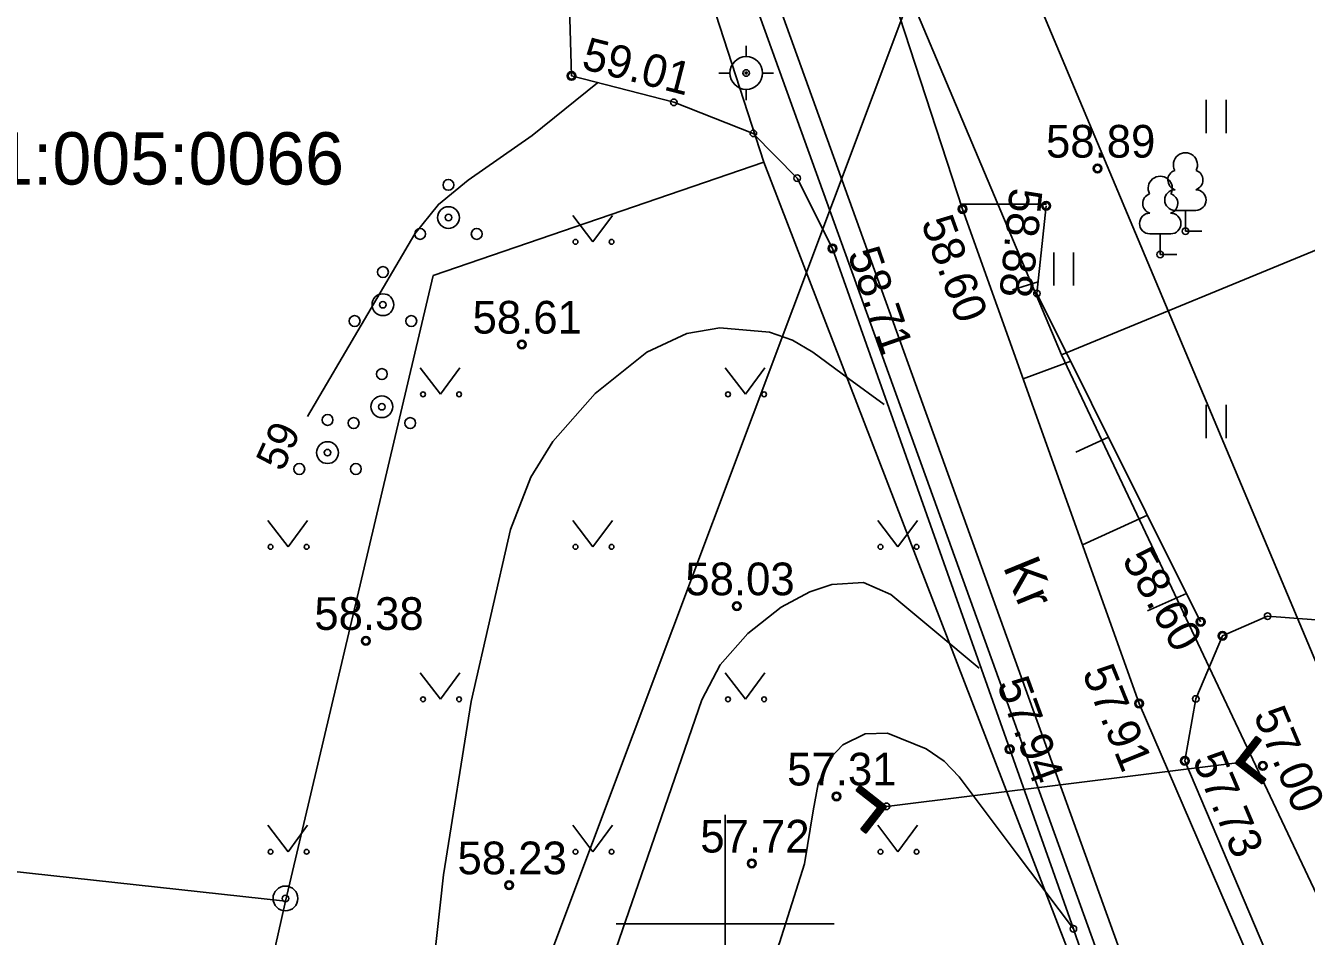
# Model space of a CAD drawing. Extents: x 643182 to 644029, y 6457937 to 6458373.
# Drawn here: x 643283.94 to 643313.34, y 6458099.71 to 6458120.62 of the extents above; entities that cross this region are included whole.
import ezdxf

# ---------------------------------------------------------------- set-up
doc = ezdxf.new("R2010")
doc.units = 0
for name, color, linetype in [('ALUSVORK', 7, 'Continuous'), ('HALJASTUS', 7, 'Continuous'), ('HORISONTAAL', 7, 'Continuous'), ('KORGUS-EH2000', 7, 'Continuous'), ('KTRASS', 7, 'Continuous'), ('MOOTMPUNKT', 7, 'Continuous'), ('MPOHULIIN', 7, 'Continuous'), ('PIIR', 7, 'Continuous'), ('PIIRASULA', 7, 'Continuous'), ('PUU', 7, 'Continuous'), ('RELJEEF', 7, 'Continuous'), ('TEE', 7, 'Continuous'), ('TRUUP', 7, 'Continuous'), ('VEEKOGU', 7, 'Continuous'), ('VORK', 7, 'Continuous'), ('VTRASS', 7, 'Continuous')]:
    doc.layers.add(name, color=color, linetype=linetype)

msp = doc.modelspace()

# ---------------------------------------------------------------- linework, layer by layer
at = {"layer": 'ALUSVORK'}
for p, q in [((643300.482, 6458119.903), (643300.482, 6458120.153)), ((643300.107, 6458119.528), (643299.857, 6458119.528)), ((643300.857, 6458119.528), (643301.107, 6458119.528)), ((643300.482, 6458119.153), (643300.482, 6458118.903))]:
    msp.add_line(p, q, dxfattribs=at)
for radius in [0.375, 0.022]:
    msp.add_circle((643300.482, 6458119.528), radius, dxfattribs=at)
at = {"layer": 'HALJASTUS'}
for p, q in [((643311.04, 6458118.909), (643311.04, 6458118.148)), ((643311.495, 6458118.909), (643311.495, 6458118.148)), ((643296.501, 6458116.26), (643296.965, 6458115.653)), ((643296.965, 6458115.653), (643297.41, 6458116.26)), ((643307.54, 6458115.409), (643307.54, 6458114.648)), ((643307.995, 6458115.409), (643307.995, 6458114.648)), ((643293.001, 6458112.76), (643293.465, 6458112.153)), ((643293.465, 6458112.153), (643293.91, 6458112.76)), ((643300.001, 6458112.76), (643300.465, 6458112.153)), ((643300.465, 6458112.153), (643300.91, 6458112.76)), ((643311.04, 6458111.909), (643311.04, 6458111.148)), ((643311.495, 6458111.909), (643311.495, 6458111.148)), ((643289.501, 6458109.26), (643289.965, 6458108.653)), ((643289.965, 6458108.653), (643290.41, 6458109.26)), ((643296.501, 6458109.26), (643296.965, 6458108.653)), ((643296.965, 6458108.653), (643297.41, 6458109.26)), ((643303.501, 6458109.26), (643303.965, 6458108.653)), ((643303.965, 6458108.653), (643304.41, 6458109.26)), ((643293.001, 6458105.76), (643293.465, 6458105.153)), ((643293.465, 6458105.153), (643293.91, 6458105.76)), ((643300.001, 6458105.76), (643300.465, 6458105.153)), ((643300.465, 6458105.153), (643300.91, 6458105.76)), ((643289.501, 6458102.26), (643289.965, 6458101.653)), ((643289.965, 6458101.653), (643290.41, 6458102.26)), ((643296.501, 6458102.26), (643296.965, 6458101.653)), ((643296.965, 6458101.653), (643297.41, 6458102.26)), ((643303.501, 6458102.26), (643303.965, 6458101.653)), ((643303.965, 6458101.653), (643304.41, 6458102.26))]:
    msp.add_line(p, q, dxfattribs=at)
for centre in [(643296.564, 6458115.653), (643297.392, 6458115.653), (643293.064, 6458112.153), (643293.892, 6458112.153), (643300.064, 6458112.153), (643300.892, 6458112.153), (643289.564, 6458108.653), (643290.392, 6458108.653), (643296.564, 6458108.653), (643297.392, 6458108.653), (643303.564, 6458108.653), (643304.392, 6458108.653), (643293.064, 6458105.153), (643293.892, 6458105.153), (643300.064, 6458105.153), (643300.892, 6458105.153), (643289.564, 6458101.653), (643290.392, 6458101.653), (643296.564, 6458101.653), (643297.392, 6458101.653), (643303.564, 6458101.653), (643304.392, 6458101.653)]:
    msp.add_circle(centre, 0.055, dxfattribs=at)
at = {"layer": 'HORISONTAAL'}
for points in [[(643297.066, 6458119.3), (643296.318, 6458118.699), (643295.57, 6458118.097), (643294.101, 6458117.07), (643293.416, 6458116.512), (643292.872, 6458115.835), (643291.641, 6458113.738), (643290.409, 6458111.641)], [(643293.23, 6458098.342), (643293.531, 6458101.124), (643294.169, 6458105.102), (643295.07, 6458109.052), (643295.535, 6458110.25), (643296.041, 6458111.07), (643297.016, 6458112.174), (643298.197, 6458113.12), (643299.118, 6458113.548), (643299.879, 6458113.68), (643301.017, 6458113.578), (643301.541, 6458113.393), (643302.009, 6458113.12), (643302.83, 6458112.519), (643303.651, 6458111.917)], [(643293.475, 6458087.517), (643293.569, 6458088.347), (643293.662, 6458089.177), (643293.862, 6458090.327), (643294.478, 6458092.273), (643296.986, 6458097.954), (643298.222, 6458101.542), (643299.462, 6458105.14), (643299.886, 6458105.946), (643300.517, 6458106.666), (643301.284, 6458107.269), (643301.942, 6458107.62), (643302.447, 6458107.789), (643303.173, 6458107.834), (643303.799, 6458107.561), (643304.812, 6458106.714), (643305.826, 6458105.867)], [(643298.443, 6458093.918), (643299.486, 6458095.86), (643300.53, 6458097.802), (643301.247, 6458099.56), (643301.822, 6458101.378), (643302.018, 6458102.593), (643302.136, 6458103.209), (643302.422, 6458103.815), (643302.699, 6458104.107), (643303.214, 6458104.362), (643303.726, 6458104.375), (643304.613, 6458104.015), (643305.028, 6458103.729), (643305.368, 6458103.377), (643306.68, 6458101.632), (643307.991, 6458099.886)]]:
    msp.add_lwpolyline(points, dxfattribs=at)
at = {"layer": 'KORGUS-EH2000'}
for centre in [(643296.472, 6458119.461), (643308.547, 6458117.336), (643307.367, 6458116.48), (643305.449, 6458116.406), (643302.463, 6458115.503), (643295.332, 6458113.297), (643300.267, 6458107.291), (643310.913, 6458106.932), (643291.753, 6458106.496), (643311.413, 6458106.611), (643309.499, 6458105.058), (643306.529, 6458104.006), (643310.549, 6458103.741), (643312.339, 6458103.624), (643302.554, 6458102.925), (643300.61, 6458101.386), (643295.038, 6458100.887)]:
    msp.add_circle(centre, 0.1, dxfattribs=at)
at = {"layer": 'KTRASS'}
msp.add_lwpolyline([(643307.293, 6458069.759), (643312.792, 6458073.873), (643310.848, 6458092.956), (643296.678, 6458132.245)], dxfattribs=at)
at = {"layer": 'MOOTMPUNKT'}
for centre in [(643296.472, 6458119.461), (643300.482, 6458119.528), (643298.821, 6458118.855), (643300.645, 6458118.143), (643301.653, 6458117.116), (643308.547, 6458117.336), (643307.367, 6458116.48), (643293.647, 6458116.21), (643305.449, 6458116.406), (643310.563, 6458115.9), (643302.463, 6458115.503), (643309.985, 6458115.361), (643307.156, 6458114.466), (643292.143, 6458114.21), (643295.332, 6458113.297), (643292.119, 6458111.868), (643290.872, 6458110.814), (643300.267, 6458107.291), (643310.913, 6458106.932), (643312.45, 6458107.062), (643291.753, 6458106.496), (643311.413, 6458106.611), (643309.499, 6458105.058), (643310.801, 6458105.161), (643306.529, 6458104.006), (643310.549, 6458103.741), (643311.809, 6458103.701), (643312.339, 6458103.624), (643302.554, 6458102.925), (643303.704, 6458102.696), (643300.61, 6458101.386), (643295.038, 6458100.887), (643289.906, 6458100.581), (643307.991, 6458099.886)]:
    msp.add_circle(centre, 0.075, dxfattribs=at)
at = {"layer": 'MPOHULIIN'}
msp.add_lwpolyline([(643301.965, 6458133.557), (643306.147, 6458126.374), (643285.939, 6458072.515), (643281.212, 6458019.091)], dxfattribs=at)
at = {"layer": 'PIIR'}
for points in [[(643280.2, 6458218.82), (643470.91, 6458180.25), (643307.72, 6458113.06), (643268.86, 6458205.07), (643271.77, 6458211.95)], [(643280.22, 6458172.21), (643294.09, 6458138.44), (643300.89, 6458117.48), (643293.3, 6458114.88), (643289.91, 6458100.52), (643272.34, 6458102.44), (643253.36, 6458104.55), (643230.42, 6458126.48), (643252.53, 6458158.32), (643259.05, 6458169.82), (643263.34, 6458180.02), (643266.13, 6458190.75), (643266.39, 6458193.25), (643266.33, 6458203.27)], [(643230.42, 6458126.48), (643253.36, 6458104.55), (643272.34, 6458102.44), (643289.91, 6458100.52), (643275.32, 6458035.63), (643247.1, 6458041.31), (643249.73, 6458051.25), (643242.7, 6458052.91), (643232.01, 6458047.35), (643186.53, 6458059.7), (643182.1, 6458062.75), (643191.62, 6458075.97)], [(643273.9, 6458026.65), (643275.32, 6458035.63), (643289.91, 6458100.52), (643293.3, 6458114.88), (643300.89, 6458117.48), (643308.84, 6458096.86), (643328.71, 6458066.27), (643311.63, 6458017.28)]]:
    msp.add_lwpolyline(points, close=True, dxfattribs=at)
msp.add_lwpolyline([(643444.73, 6458022.55), (643432.18, 6458019.5), (643421.85, 6458016.66), (643411.86, 6458010.98), (643406.53, 6458008.17), (643400.22, 6458002.65), (643358.46, 6457968.49), (643347.37, 6457958), (643337.74, 6457949.53), (643335.72, 6457947.56), (643325.07, 6457940.22), (643321.73, 6457937.26), (643321.21, 6457937.74), (643307.01, 6457954.19), (643333.21, 6458059.14), (643307.72, 6458113.06), (643470.91, 6458180.25)], dxfattribs=at)
msp.add_circle((643289.906, 6458100.581), 0.285, dxfattribs=at)
at = {"layer": 'PIIRASULA'}
msp.add_lwpolyline([(643301.974, 6458133.559), (643333.25, 6458059.2), (643323.62, 6458020.664)], dxfattribs=at)
at = {"layer": 'PUU'}
for p, q in [((643310.803, 6458116.375), (643310.323, 6458116.375)), ((643310.563, 6458115.9), (643310.563, 6458116.375)), ((643310.225, 6458115.836), (643309.745, 6458115.836)), ((643309.985, 6458115.361), (643309.985, 6458115.836)), ((643310.943, 6458115.9), (643310.563, 6458115.9)), ((643310.365, 6458115.361), (643309.985, 6458115.361))]:
    msp.add_line(p, q, dxfattribs=at)
for centre, radius in [((643293.647, 6458116.96), 0.125), ((643293.647, 6458116.21), 0.25), ((643292.997, 6458115.835), 0.125), ((643294.297, 6458115.835), 0.125), ((643292.143, 6458114.96), 0.125), ((643292.143, 6458114.21), 0.25), ((643291.493, 6458113.835), 0.125), ((643292.793, 6458113.835), 0.125), ((643292.119, 6458112.618), 0.125), ((643292.119, 6458111.868), 0.25), ((643290.872, 6458111.564), 0.125), ((643291.469, 6458111.493), 0.125), ((643292.769, 6458111.493), 0.125), ((643290.872, 6458110.814), 0.25), ((643290.222, 6458110.439), 0.125), ((643291.522, 6458110.439), 0.125)]:
    msp.add_circle(centre, radius, dxfattribs=at)
for centre, radius, start, end in [((643310.563, 6458117.42), 0.277, 332.5799, 207.4201), ((643309.985, 6458116.881), 0.277, 332.5799, 207.4201), ((643310.393, 6458117.073), 0.233, 109.0217, 253.1415), ((643310.733, 6458117.073), 0.233, 286.8508, 70.9859), ((643310.326, 6458116.612), 0.238, 90.0016, 269.3953), ((643310.8, 6458116.612), 0.238, 270.6047, 89.9984), ((643309.815, 6458116.534), 0.233, 109.0217, 253.1415), ((643310.155, 6458116.534), 0.233, 286.8508, 70.9859), ((643309.748, 6458116.073), 0.238, 90.0016, 269.3953), ((643310.222, 6458116.073), 0.238, 270.6047, 89.9984)]:
    msp.add_arc(centre, radius, start, end, dxfattribs=at)
at = {"layer": 'RELJEEF'}
for p, q in [((643307.371, 6458116.514), (643305.414, 6458116.514)), ((643307.184, 6458114.732), (643306.594, 6458114.55)), ((643307.93, 6458112.914), (643306.84, 6458112.508)), ((643308.801, 6458111.167), (643308.046, 6458110.826)), ((643309.694, 6458109.376), (643308.199, 6458108.701)), ((643310.588, 6458107.585), (643309.691, 6458107.18))]:
    msp.add_line(p, q, dxfattribs=at)
msp.add_lwpolyline([(643307.367, 6458116.48), (643307.156, 6458114.466), (643310.913, 6458106.932)], dxfattribs=at)
at = {"layer": 'TEE'}
msp.add_lwpolyline([(643296.391, 6458122.366), (643296.472, 6458119.461), (643298.821, 6458118.855), (643300.645, 6458118.143), (643301.653, 6458117.116), (643302.463, 6458115.503), (643306.529, 6458104.006), (643307.991, 6458099.886), (643309.139, 6458096.496), (643309.633, 6458094.238), (643309.709, 6458091.96), (643309.286, 6458091.075), (643308.627, 6458090.324), (643306.35, 6458087.969), (643303.277, 6458085.97), (643305.326, 6458082.949), (643314.419, 6458087.084), (643314.656, 6458090.624), (643314.219, 6458093.382), (643312.701, 6458097.639), (643309.499, 6458105.058), (643305.449, 6458116.406), (643301.228, 6458129.327)], dxfattribs=at)
at = {"layer": 'TRUUP'}
for p, q in [((643312.188, 6458104.302), (643311.709, 6458103.689)), ((643312.244, 6458104.259), (643311.809, 6458103.701)), ((643312.3, 6458104.215), (643311.909, 6458103.713)), ((643312.299, 6458104.216), (643312.015, 6458104.081)), ((643312.277, 6458104.233), (643312.049, 6458104.125)), ((643312.255, 6458104.25), (643312.083, 6458104.169)), ((643312.233, 6458104.267), (643312.118, 6458104.213)), ((643312.211, 6458104.284), (643312.152, 6458104.257)), ((643312.3, 6458104.215), (643312.188, 6458104.302)), ((643312.062, 6458103.91), (643311.776, 6458103.774)), ((643312.096, 6458103.954), (643311.81, 6458103.818)), ((643312.13, 6458103.997), (643311.844, 6458103.862)), ((643312.164, 6458104.041), (643311.878, 6458103.906)), ((643312.199, 6458104.085), (643311.913, 6458103.95)), ((643312.233, 6458104.129), (643311.947, 6458103.994)), ((643312.267, 6458104.173), (643311.981, 6458104.037)), ((643311.709, 6458103.689), (643312.323, 6458103.21)), ((643311.994, 6458103.822), (643311.71, 6458103.688)), ((643311.96, 6458103.778), (643311.732, 6458103.671)), ((643312.028, 6458103.866), (643311.742, 6458103.731)), ((643311.925, 6458103.735), (643311.754, 6458103.654)), ((643311.92, 6458103.704), (643311.776, 6458103.636)), ((643311.942, 6458103.687), (643311.798, 6458103.619)), ((643311.809, 6458103.701), (643312.367, 6458103.266)), ((643311.964, 6458103.67), (643311.82, 6458103.602)), ((643311.987, 6458103.653), (643311.842, 6458103.585)), ((643312.009, 6458103.636), (643311.865, 6458103.567)), ((643312.031, 6458103.618), (643311.887, 6458103.55)), ((643311.909, 6458103.713), (643312.41, 6458103.322)), ((643312.053, 6458103.601), (643311.909, 6458103.533)), ((643312.075, 6458103.584), (643311.931, 6458103.516)), ((643312.097, 6458103.567), (643311.953, 6458103.499)), ((643312.119, 6458103.55), (643311.975, 6458103.481)), ((643312.141, 6458103.532), (643311.997, 6458103.464)), ((643312.163, 6458103.515), (643312.019, 6458103.447)), ((643312.185, 6458103.498), (643312.041, 6458103.43)), ((643312.207, 6458103.481), (643312.063, 6458103.413)), ((643312.229, 6458103.464), (643312.085, 6458103.395)), ((643312.252, 6458103.446), (643312.107, 6458103.378)), ((643312.274, 6458103.429), (643312.13, 6458103.361)), ((643312.296, 6458103.412), (643312.152, 6458103.344)), ((643312.318, 6458103.395), (643312.174, 6458103.327)), ((643312.34, 6458103.378), (643312.196, 6458103.309)), ((643312.362, 6458103.36), (643312.218, 6458103.292)), ((643312.384, 6458103.343), (643312.24, 6458103.275)), ((643312.406, 6458103.326), (643312.262, 6458103.258)), ((643312.41, 6458103.322), (643312.323, 6458103.21)), ((643303.003, 6458103.062), (643303.09, 6458103.174)), ((643303.504, 6458102.671), (643303.003, 6458103.062)), ((643303.007, 6458103.059), (643303.151, 6458103.127)), ((643303.029, 6458103.042), (643303.173, 6458103.11)), ((643303.03, 6458103.097), (643303.129, 6458103.144)), ((643303.604, 6458102.684), (643303.046, 6458103.118)), ((643303.051, 6458103.024), (643303.195, 6458103.092)), ((643303.064, 6458103.141), (643303.107, 6458103.161)), ((643303.073, 6458103.007), (643303.217, 6458103.075)), ((643303.704, 6458102.696), (643303.09, 6458103.174)), ((643303.095, 6458102.99), (643303.239, 6458103.058)), ((643303.117, 6458102.973), (643303.261, 6458103.041)), ((643303.139, 6458102.955), (643303.284, 6458103.024)), ((643312.383, 6458103.287), (643312.284, 6458103.24)), ((643312.349, 6458103.244), (643312.306, 6458103.223)), ((643303.162, 6458102.938), (643303.306, 6458103.006)), ((643303.184, 6458102.921), (643303.328, 6458102.989)), ((643303.206, 6458102.904), (643303.35, 6458102.972)), ((643303.228, 6458102.887), (643303.372, 6458102.955)), ((643303.25, 6458102.869), (643303.394, 6458102.938)), ((643303.272, 6458102.852), (643303.416, 6458102.92)), ((643303.294, 6458102.835), (643303.438, 6458102.903)), ((643303.316, 6458102.818), (643303.46, 6458102.886)), ((643303.338, 6458102.801), (643303.482, 6458102.869)), ((643303.36, 6458102.783), (643303.504, 6458102.852)), ((643303.382, 6458102.766), (643303.526, 6458102.834)), ((643303.404, 6458102.749), (643303.549, 6458102.817)), ((643303.427, 6458102.732), (643303.571, 6458102.8)), ((643303.449, 6458102.715), (643303.593, 6458102.783)), ((643303.471, 6458102.697), (643303.615, 6458102.766)), ((643303.488, 6458102.65), (643303.659, 6458102.731)), ((643303.493, 6458102.68), (643303.637, 6458102.748)), ((643303.113, 6458102.17), (643303.504, 6458102.671)), ((643303.169, 6458102.126), (643303.604, 6458102.684)), ((643303.214, 6458102.3), (643303.5, 6458102.435)), ((643303.226, 6458102.082), (643303.704, 6458102.696)), ((643303.249, 6458102.343), (643303.535, 6458102.479)), ((643303.283, 6458102.387), (643303.569, 6458102.522)), ((643303.317, 6458102.431), (643303.603, 6458102.566)), ((643303.351, 6458102.475), (643303.637, 6458102.61)), ((643303.385, 6458102.519), (643303.671, 6458102.654)), ((643303.419, 6458102.562), (643303.703, 6458102.697)), ((643303.454, 6458102.606), (643303.681, 6458102.714)), ((643303.113, 6458102.17), (643303.226, 6458102.082)), ((643303.114, 6458102.169), (643303.398, 6458102.303)), ((643303.136, 6458102.152), (643303.364, 6458102.26)), ((643303.146, 6458102.212), (643303.432, 6458102.347)), ((643303.158, 6458102.135), (643303.33, 6458102.216)), ((643303.18, 6458102.256), (643303.466, 6458102.391)), ((643303.18, 6458102.117), (643303.296, 6458102.172)), ((643303.202, 6458102.1), (643303.261, 6458102.128))]:
    msp.add_line(p, q, dxfattribs=at)
msp.add_lwpolyline([(643303.704, 6458102.696), (643311.809, 6458103.701)], dxfattribs=at)
at = {"layer": 'VEEKOGU'}
msp.add_lwpolyline([(643316.275, 6458090.967), (643313.012, 6458097.943), (643310.549, 6458103.741), (643310.801, 6458105.161), (643311.413, 6458106.611), (643312.45, 6458107.062), (643313.558, 6458106.977), (643314.494, 6458106.456), (643315.274, 6458105.349), (643316.1, 6458098.122), (643317.876, 6458091.849)], dxfattribs=at)
at = {"layer": 'VORK'}
for p, q in [((643300, 6458102.5), (643300, 6458097.5)), ((643297.5, 6458100), (643302.5, 6458100))]:
    msp.add_line(p, q, dxfattribs=at)
at = {"layer": 'VTRASS'}
msp.add_lwpolyline([(643311.312, 6458093.163), (643311.133, 6458093.639), (643297.166, 6458132.366)], dxfattribs=at)

# ---------------------------------------------------------------- texts
at = {"layer": 'HORISONTAAL'}
msp.add_text('59', height=0.7, rotation=65.6108, dxfattribs=at).set_placement((643289.839, 6458110.356))
at = {"layer": 'KORGUS-EH2000'}
for s, rotation, p in [('59.01', 345.6185, (643296.674, 6458119.633)), ('58.88', 264.3262, (643306.539, 6458116.911)), ('58.60', 289.8593, (643304.488, 6458116.099)), ('58.71', 289.0408, (643302.801, 6458115.383)), ('58.60', 299.6522, (643309.092, 6458108.36)), ('57.91', 292.0324, (643308.186, 6458105.765)), ('57.94', 290.1029, (643306.227, 6458105.507)), ('57.00', 292.8452, (643312.116, 6458104.797)), ('57.73', 292.8963, (643310.715, 6458103.765))]:
    msp.add_text(s, height=0.75, rotation=rotation, dxfattribs=at).set_placement(p)
for s, p in [('58.89', (643307.363, 6458117.586)), ('58.61', (643294.2, 6458113.547)), ('58.03', (643299.084, 6458107.541)), ('58.38', (643290.569, 6458106.746)), ('57.31', (643301.422, 6458103.175)), ('57.72', (643299.427, 6458101.636)), ('58.23', (643293.855, 6458101.137))]:
    msp.add_text(s, height=0.75, dxfattribs=at).set_placement(p)
at = {"layer": 'PIIR'}
msp.add_text('52801:005:0066', height=1.2, dxfattribs=at).set_placement((643279.649, 6458116.968))
at = {"layer": 'TEE'}
msp.add_text('Kr', height=0.85, rotation=292.2719, dxfattribs=at).set_placement((643306.367, 6458108.199))

doc.saveas('drawing.dxf')
